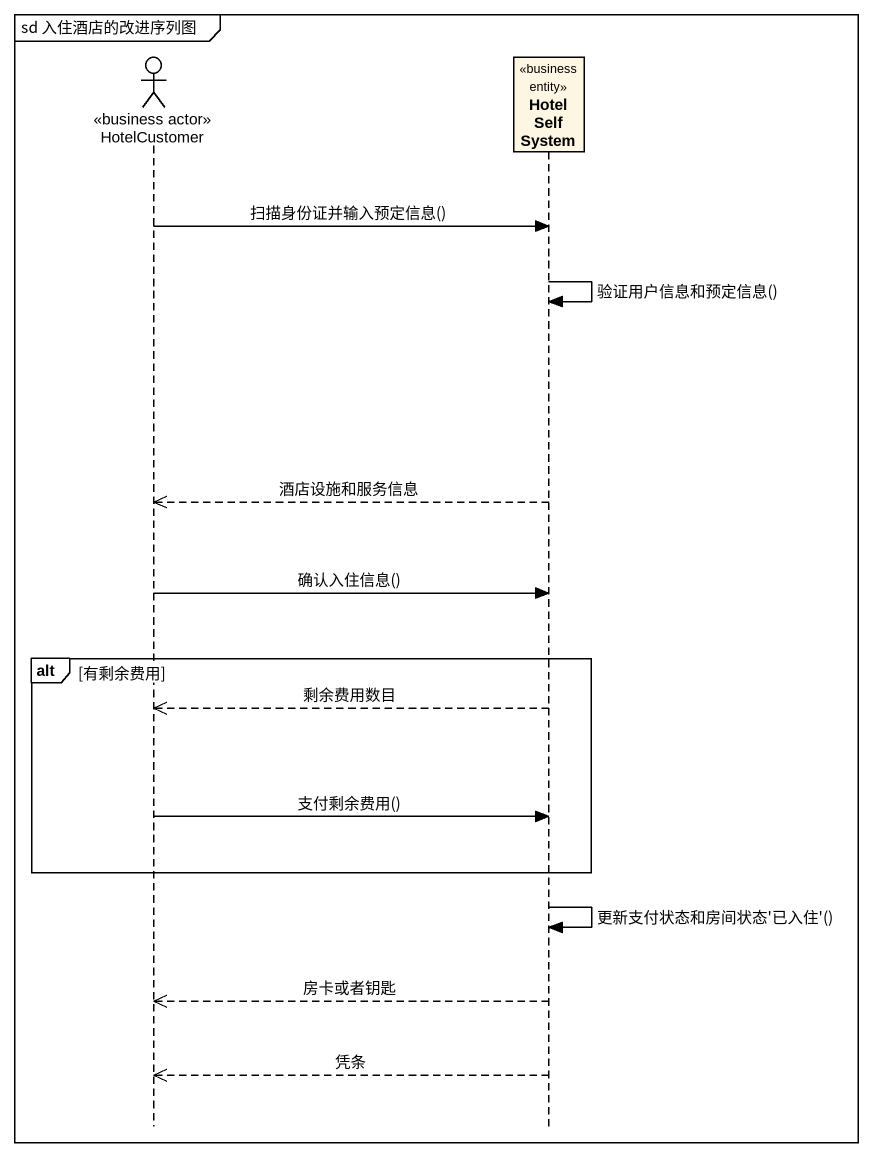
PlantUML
@startuml
mainframe sd 入住酒店的改进序列图
hide footbox
actor HotelCustomer <<business actor>>
participant HotelSelfSystem <<business entity>>

HotelCustomer -> HotelSelfSystem : 扫描身份证并输入预定信息()
HotelSelfSystem -> HotelSelfSystem : 验证用户信息和预定信息()
HotelSelfSystem -->> HotelCustomer : 酒店设施和服务信息
HotelCustomer -> HotelSelfSystem : 确认入住信息()
alt 有剩余费用
  HotelSelfSystem -->> HotelCustomer : 剩余费用数目
  HotelCustomer -> HotelSelfSystem : 支付剩余费用()
end
HotelSelfSystem -> HotelSelfSystem : 更新支付状态和房间状态'已入住'()
HotelSelfSystem -->> HotelCustomer : 房卡或者钥匙
HotelSelfSystem -->> HotelCustomer : 凭条
@enduml
